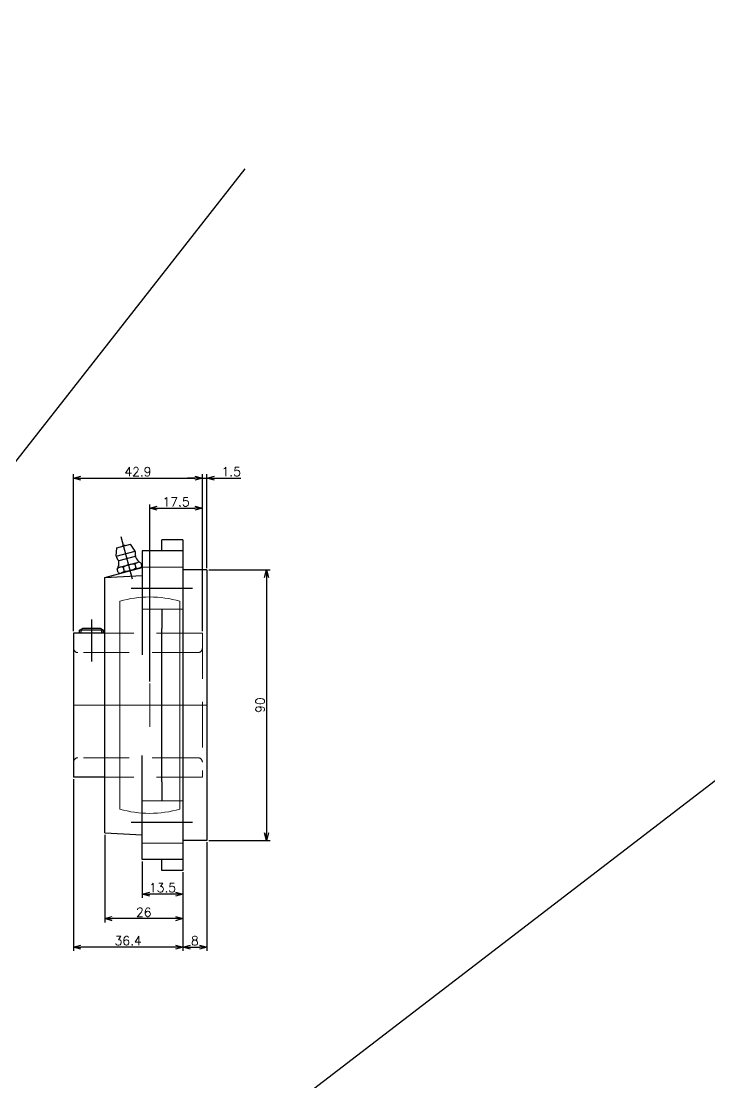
# Model space of a CAD drawing. Header units: millimetres. Extents: x 0 to 38884, y -3675 to 8056.
# Drawn here: x 9791.5 to 10020.6, y -1503.2 to -1150 of the extents above; entities that cross this region are included whole.
import ezdxf

# ---------------------------------------------------------------- set-up
doc = ezdxf.new("R2010")
doc.units = ezdxf.units.MM
doc.header["$LTSCALE"] = 2.4
doc.header["$PDMODE"] = 99
doc.header["$PDSIZE"] = 1
doc.linetypes.add('CENTER2', pattern=[28.575, 19.05, -3.175, 3.175, -3.175])
doc.linetypes.add('HIDDEN', pattern=[9.525, 6.35, -3.175])
doc.layers.add('04_HIDDEN', color=2, linetype='HIDDEN', lineweight=13)
doc.layers.add('08_DIM', color=3, linetype='Continuous', lineweight=13)
doc.layers.add('10_DRAFT', color=8, linetype='Continuous', lineweight=0, plot=False)
doc.styles.add('KSS_TXT', font='txt.shx', dxfattribs={"bigfont": 'extfont2.shx'})
doc.dimstyles.new('KSS_DIM', dxfattribs={"dimscale": 2, "dimtxt": 3, "dimasz": 2.5, "dimexe": 1.25, "dimexo": 0.625, "dimtad": 1, "dimdsep": 46, "dimtxsty": 'KSS_TXT', "dimblk": 'OPEN30', "dimcen": 0, "dimazin": 2, "dimtfac": 0.75, "dimtmove": 0, "dimatfit": 3, "dimldrblk": 'OPEN30', "dimfxl": 1.25, "dimtolj": 1, "dimarcsym": 0})

# ---------------------------------------------------------------- blocks, each defined once
blk = doc.blocks.new('_Open30')
at = {"color": 0, "linetype": 'ByBlock', "lineweight": -2}
for p, q in [((-1, 0.27), (0, 0)), ((0, 0), (-1, -0.27)), ((0, 0), (-1, 0))]:
    blk.add_line(p, q, dxfattribs=at)
blk = doc.blocks.new('*D820')
at = {"layer": '08_DIM', "color": 0, "lineweight": -2, "transparency": 16777216}
for p, q in [((9849.27, -1302.02), (9846.77, -1302.02)), ((9851.77, -1352.94), (9851.77, -1300.77)), ((9851.77, -1302.02), (9853.27, -1302.02)), ((9853.27, -1331.94), (9853.27, -1300.77)), ((9855.77, -1302.02), (9864.52, -1302.02))]:
    blk.add_line(p, q, dxfattribs=at)
at = {"layer": 'Defpoints', "color": 0, "transparency": 16777216}
for p in [(9853.27, -1302.02), (9853.27, -1332.57), (9851.77, -1353.57)]:
    blk.add_point(p, dxfattribs=at)
at = {"layer": '08_DIM', "color": 0, "lineweight": -2, "transparency": 16777216, "xscale": 2.5, "yscale": 2.5, "zscale": 2.5}
blk.add_blockref('_Open30', (9851.77, -1302.02), dxfattribs=at)
at = {"layer": '08_DIM', "color": 0, "lineweight": -2, "transparency": 16777216, "xscale": 2.5, "yscale": 2.5, "zscale": 2.5, "rotation": 180}
blk.add_blockref('_Open30', (9853.27, -1302.02), dxfattribs=at)
at = {"layer": '08_DIM', "color": 0, "transparency": 16777216, "insert": (9861.39, -1299.89), "char_height": 3, "attachment_point": 5, "style": 'KSS_TXT'}
blk.add_mtext('\\A1;1.5', dxfattribs=at)
blk = doc.blocks.new('MUCFC207c_1')
at = {"color": 0}
for p, q in [((-22.02, 52.37), (-17.38, 53.61)), ((-15.81, 51.23), (-17.38, 53.61)), ((0, 55), (-7, 55)), ((-7, 51.39), (-7, 55)), ((0, 55), (0, -55)), ((-22.19, 49.53), (-22.02, 52.37)), ((-22.19, 49.53), (-15.81, 51.23)), ((0, 51.39), (-13.5, 51.39)), ((-13.5, 51.39), (-13.5, 16.79)), ((-15.84, 49.42), (-21.25, 47.97)), ((-20.95, 45.92), (-15.09, 47.49)), ((-15.97, 46.87), (-15.64, 45.66)), ((-14.02, 47.4), (-13.69, 46.18)), ((-26, 42.5), (-13.5, 45.85)), ((-26, 42.5), (-13.5, 43.16)), ((-26, -42.5), (-26, 42.5)), ((-21.5, 44.09), (-21.83, 45.31)), ((-14.57, 45.56), (-20.43, 43.99)), ((-19.87, 45.83), (-19.55, 44.61)), ((8, 45), (0, 45)), ((8, 45), (8, -45)), ((-7, 31.72), (-7, 25.5)), ((-34.4, 24.9), (-33.36, 25.5)), ((-26.4, 24.9), (-34.4, 24.9)), ((-34.4, 24), (-34.4, 24.9)), ((-33.85, 24), (-33.85, 25.22)), ((-27.44, 25.5), (-33.36, 25.5)), ((-26.4, 24.9), (-27.44, 25.5)), ((-26.95, 24), (-26.95, 25.22)), ((-26.4, 24), (-26.4, 24.9)), ((-7, -25.5), (-7, 25.5)), ((-26, 24), (-36.4, 24)), ((-36.4, 24), (-36.4, -24)), ((-13.5, -51.39), (-13.5, -16.79)), ((-26, -24), (-36.4, -24)), ((-7, -25.5), (-7, -31.72)), ((-26, -42.5), (-13.5, -43.16)), ((8, -45), (0, -45)), ((0, -51.39), (-13.5, -51.39)), ((-7, -55), (-7, -51.39)), ((0, -55), (-7, -55))]:
    blk.add_line(p, q, dxfattribs=at)
at = {"color": 0, "linetype": 'CENTER2'}
for p, q in [((-16.72, 41.88), (-20.5, 55.98)), ((-17.16, 38.89), (3.27, 38.89)), ((-30.4, 28.5), (-30.4, 14.5)), ((-17.16, -38.89), (3.27, -38.89))]:
    blk.add_line(p, q, dxfattribs=at)
at = {"color": 0}
for centre, radius, start, end in [((-19.31, 51.55), 1.59, 84.555, 125.445), ((-19, 50.38), 3.3, 195, 222.0533), ((-19, 50.38), 3.3, 347.9467, 15), ((-14.99, 49.52), 0.8, 167.9467, 210.2157), ((-20.54, 44.41), 1.56, 64.7398, 145.2602), ((-27.25, 47.65), 6, 339.3198, 359.7843), ((-22.05, 47.63), 0.8, 359.7843, 42.0533), ((-16.54, 41.21), 5.7, 84.2291, 125.7709), ((-14.69, 45.98), 1.56, 64.7398, 145.2602), ((-10.5, 52.14), 6, 210.2157, 230.6802), ((-14.98, 47.07), 1.56, 244.7398, 325.2602), ((-20.83, 45.5), 1.56, 244.7398, 325.2602), ((-18.97, 50.28), 5.7, 264.2291, 305.7709)]:
    blk.add_arc(centre, radius, start, end, dxfattribs=at)
at = {"layer": '04_HIDDEN', "color": 0}
for p, q in [((-13.5, 45.89), (0, 45.89)), ((-13.5, 31.89), (0, 31.89)), ((6.5, 24), (-26, 24)), ((6.5, 24), (6.5, -24)), ((5, 17.5), (-34.9, 17.5)), ((5, -17.5), (-34.9, -17.5)), ((6.5, -24), (-26, -24)), ((-13.5, -31.89), (0, -31.89)), ((-13.5, -45.89), (0, -45.89))]:
    blk.add_line(p, q, dxfattribs=at)
for centre, start, end in [((-34.9, 19), 180, 270), ((5, 19), 270, 0), ((-34.9, -19), 90, 180), ((5, -19), 0, 90)]:
    blk.add_arc(centre, 1.5, start, end, dxfattribs=at)
at = {"layer": '10_DRAFT'}
for p, q in [((-21, -34.58), (-21, 34.58)), ((-1, -34.58), (-1, 34.58)), ((-11, 7.21), (-11, -7.21)), ((-36.4, 0), (8, 0))]:
    blk.add_line(p, q, dxfattribs=at)
for start, end in [(73.8724, 106.1276), (253.8724, 286.1276)]:
    blk.add_arc((-11, 0), 36, start, end, dxfattribs=at)
blk = doc.blocks.new('*D823')
at = {"layer": '08_DIM', "color": 0, "lineweight": -2, "transparency": 16777216}
for p, q in [((9834.27, -1369.73), (9834.27, -1310.81)), ((9836.77, -1312.06), (9849.27, -1312.06)), ((9851.77, -1352.94), (9851.77, -1310.81))]:
    blk.add_line(p, q, dxfattribs=at)
at = {"layer": 'Defpoints', "color": 0, "transparency": 16777216}
for p in [(9851.77, -1312.06), (9851.77, -1353.57), (9834.27, -1370.36)]:
    blk.add_point(p, dxfattribs=at)
at = {"layer": '08_DIM', "color": 0, "lineweight": -2, "transparency": 16777216, "xscale": 2.5, "yscale": 2.5, "zscale": 2.5, "rotation": 180}
blk.add_blockref('_Open30', (9834.27, -1312.06), dxfattribs=at)
at = {"layer": '08_DIM', "color": 0, "lineweight": -2, "transparency": 16777216, "xscale": 2.5, "yscale": 2.5, "zscale": 2.5}
blk.add_blockref('_Open30', (9851.77, -1312.06), dxfattribs=at)
at = {"layer": '08_DIM', "color": 0, "transparency": 16777216, "insert": (9843.02, -1309.93), "char_height": 3, "attachment_point": 5, "style": 'KSS_TXT'}
blk.add_mtext('\\A1;17.5', dxfattribs=at)
blk = doc.blocks.new('*D824')
at = {"layer": '08_DIM', "color": 0, "lineweight": -2, "transparency": 16777216}
for p, q in [((9808.87, -1352.94), (9808.87, -1300.77)), ((9811.37, -1302.02), (9849.27, -1302.02)), ((9851.77, -1352.94), (9851.77, -1300.77))]:
    blk.add_line(p, q, dxfattribs=at)
at = {"layer": 'Defpoints', "color": 0, "transparency": 16777216}
for p in [(9851.77, -1302.02), (9808.87, -1353.57), (9851.77, -1353.57)]:
    blk.add_point(p, dxfattribs=at)
at = {"layer": '08_DIM', "color": 0, "lineweight": -2, "transparency": 16777216, "xscale": 2.5, "yscale": 2.5, "zscale": 2.5, "rotation": 180}
blk.add_blockref('_Open30', (9808.87, -1302.02), dxfattribs=at)
at = {"layer": '08_DIM', "color": 0, "lineweight": -2, "transparency": 16777216, "xscale": 2.5, "yscale": 2.5, "zscale": 2.5}
blk.add_blockref('_Open30', (9851.77, -1302.02), dxfattribs=at)
at = {"layer": '08_DIM', "color": 0, "transparency": 16777216, "insert": (9830.32, -1299.89), "char_height": 3, "attachment_point": 5, "style": 'KSS_TXT'}
blk.add_mtext('\\A1;42.9', dxfattribs=at)
blk = doc.blocks.new('*D825')
at = {"layer": '08_DIM', "color": 0, "lineweight": -2, "transparency": 16777216}
for p, q in [((9819.27, -1420.69), (9819.27, -1449.86)), ((9845.27, -1433.19), (9845.27, -1449.86)), ((9842.77, -1448.61), (9821.77, -1448.61))]:
    blk.add_line(p, q, dxfattribs=at)
at = {"layer": 'Defpoints', "color": 0, "transparency": 16777216}
for p in [(9819.27, -1420.07), (9845.27, -1432.57), (9819.27, -1448.61)]:
    blk.add_point(p, dxfattribs=at)
at = {"layer": '08_DIM', "color": 0, "lineweight": -2, "transparency": 16777216, "xscale": 2.5, "yscale": 2.5, "zscale": 2.5, "rotation": 180}
blk.add_blockref('_Open30', (9819.27, -1448.61), dxfattribs=at)
at = {"layer": '08_DIM', "color": 0, "lineweight": -2, "transparency": 16777216, "xscale": 2.5, "yscale": 2.5, "zscale": 2.5}
blk.add_blockref('_Open30', (9845.27, -1448.61), dxfattribs=at)
at = {"layer": '08_DIM', "color": 0, "transparency": 16777216, "insert": (9832.27, -1446.48), "char_height": 3, "attachment_point": 5, "style": 'KSS_TXT'}
blk.add_mtext('\\A1;26', dxfattribs=at)
blk = doc.blocks.new('*D826')
at = {"layer": '08_DIM', "color": 0, "lineweight": -2, "transparency": 16777216}
for p, q in [((9808.87, -1402.19), (9808.87, -1459.35)), ((9845.27, -1433.19), (9845.27, -1459.35)), ((9842.77, -1458.1), (9811.37, -1458.1))]:
    blk.add_line(p, q, dxfattribs=at)
at = {"layer": 'Defpoints', "color": 0, "transparency": 16777216}
for p in [(9808.87, -1401.57), (9845.27, -1432.57), (9808.87, -1458.1)]:
    blk.add_point(p, dxfattribs=at)
at = {"layer": '08_DIM', "color": 0, "lineweight": -2, "transparency": 16777216, "xscale": 2.5, "yscale": 2.5, "zscale": 2.5, "rotation": 180}
blk.add_blockref('_Open30', (9808.87, -1458.1), dxfattribs=at)
at = {"layer": '08_DIM', "color": 0, "lineweight": -2, "transparency": 16777216, "xscale": 2.5, "yscale": 2.5, "zscale": 2.5}
blk.add_blockref('_Open30', (9845.27, -1458.1), dxfattribs=at)
at = {"layer": '08_DIM', "color": 0, "transparency": 16777216, "insert": (9827.07, -1455.97), "char_height": 3, "attachment_point": 5, "style": 'KSS_TXT'}
blk.add_mtext('\\A1;36.4', dxfattribs=at)
blk = doc.blocks.new('*D827')
at = {"layer": '08_DIM', "color": 0, "lineweight": -2, "transparency": 16777216}
for p, q in [((9831.77, -1429.58), (9831.77, -1441.69)), ((9845.27, -1433.19), (9845.27, -1441.69)), ((9842.77, -1440.44), (9834.27, -1440.44))]:
    blk.add_line(p, q, dxfattribs=at)
at = {"layer": 'Defpoints', "color": 0, "transparency": 16777216}
for p in [(9831.77, -1428.96), (9845.27, -1432.57), (9831.77, -1440.44)]:
    blk.add_point(p, dxfattribs=at)
at = {"layer": '08_DIM', "color": 0, "lineweight": -2, "transparency": 16777216, "xscale": 2.5, "yscale": 2.5, "zscale": 2.5, "rotation": 180}
blk.add_blockref('_Open30', (9831.77, -1440.44), dxfattribs=at)
at = {"layer": '08_DIM', "color": 0, "lineweight": -2, "transparency": 16777216, "xscale": 2.5, "yscale": 2.5, "zscale": 2.5}
blk.add_blockref('_Open30', (9845.27, -1440.44), dxfattribs=at)
at = {"layer": '08_DIM', "color": 0, "transparency": 16777216, "insert": (9838.52, -1438.31), "char_height": 3, "attachment_point": 5, "style": 'KSS_TXT'}
blk.add_mtext('\\A1;13.5', dxfattribs=at)
blk = doc.blocks.new('*D828')
at = {"layer": '08_DIM', "color": 0, "lineweight": -2, "transparency": 16777216}
for p, q in [((9853.27, -1423.19), (9853.27, -1459.35)), ((9845.27, -1433.19), (9845.27, -1459.35)), ((9847.77, -1458.1), (9850.77, -1458.1))]:
    blk.add_line(p, q, dxfattribs=at)
at = {"layer": 'Defpoints', "color": 0, "transparency": 16777216}
for p in [(9853.27, -1422.57), (9845.27, -1432.57), (9853.27, -1458.1)]:
    blk.add_point(p, dxfattribs=at)
at = {"layer": '08_DIM', "color": 0, "lineweight": -2, "transparency": 16777216, "xscale": 2.5, "yscale": 2.5, "zscale": 2.5, "rotation": 180}
blk.add_blockref('_Open30', (9845.27, -1458.1), dxfattribs=at)
at = {"layer": '08_DIM', "color": 0, "lineweight": -2, "transparency": 16777216, "xscale": 2.5, "yscale": 2.5, "zscale": 2.5}
blk.add_blockref('_Open30', (9853.27, -1458.1), dxfattribs=at)
at = {"layer": '08_DIM', "color": 0, "transparency": 16777216, "insert": (9849.27, -1455.97), "char_height": 3, "attachment_point": 5, "style": 'KSS_TXT'}
blk.add_mtext('\\A1;8', dxfattribs=at)
blk = doc.blocks.new('*D829')
at = {"layer": '08_DIM', "color": 0, "lineweight": -2, "transparency": 16777216}
for p, q in [((9853.89, -1332.57), (9874.37, -1332.57)), ((9873.12, -1335.07), (9873.12, -1420.07)), ((9853.89, -1422.57), (9874.37, -1422.57))]:
    blk.add_line(p, q, dxfattribs=at)
at = {"layer": 'Defpoints', "color": 0, "transparency": 16777216}
for p in [(9853.27, -1332.57), (9853.27, -1422.57), (9873.12, -1422.57)]:
    blk.add_point(p, dxfattribs=at)
at = {"layer": '08_DIM', "color": 0, "lineweight": -2, "transparency": 16777216, "xscale": 2.5, "yscale": 2.5, "zscale": 2.5}
for p, rotation in [((9873.12, -1332.57), 90), ((9873.12, -1422.57), 270)]:
    blk.add_blockref('_Open30', p, dxfattribs=dict(at, rotation=rotation))
at = {"layer": '08_DIM', "color": 0, "transparency": 16777216, "insert": (9870.99, -1377.57), "char_height": 3, "attachment_point": 5, "rotation": 90, "style": 'KSS_TXT'}
blk.add_mtext('\\A1;90', dxfattribs=at)

msp = doc.modelspace()

# ---------------------------------------------------------------- linework, layer by layer
at = {"color": 3}
for p, q in [((13062.9437, 931.2229), (8440.9518, -2616.6685)), ((9865.8741, -1199.115), (9632.5537, -1496.6827))]:
    msp.add_line(p, q, dxfattribs=at)

# ---------------------------------------------------------------- block references
at = {"color": 4}
msp.add_blockref('MUCFC207c_1', (9845.2663, -1377.5683), dxfattribs=at)

# ---------------------------------------------------------------- dimensions: what is measured, and where the dimension line sits
at = {"layer": '08_DIM'}
for base, p1, p2, picture, middle in [((9851.7663, -1302.0184), (9808.8663, -1353.5683), (9851.7663, -1353.5683), '*D824', (9830.3163, -1299.8934)), ((9853.2663, -1302.0184), (9851.7663, -1353.5683), (9853.2663, -1332.5683), '*D820', (9861.3913, -1299.8913)), ((9851.7663, -1312.0616), (9834.2663, -1370.3553), (9851.7663, -1353.5683), '*D823', (9843.0163, -1309.9345)), ((9808.8663, -1458.0978), (9845.2663, -1432.5683), (9808.8663, -1401.5683), '*D826', (9827.0663, -1455.9728)), ((9819.2663, -1448.6075), (9845.2663, -1432.5683), (9819.2663, -1420.0683), '*D825', (9832.2663, -1446.4825)), ((9853.2663, -1458.0978), (9845.2663, -1432.5683), (9853.2663, -1422.5683), '*D828', (9849.2663, -1455.9728)), ((9831.7663, -1440.4405), (9845.2663, -1432.5683), (9831.7663, -1428.9592), '*D827', (9838.5163, -1438.3134))]:
    dim = msp.add_linear_dim(base=base, p1=p1, p2=p2, dimstyle='KSS_DIM', override={"dimscale": 1}, dxfattribs=at)
    dim.commit()
    dim.dimension.update_dxf_attribs({"geometry": picture, "text_midpoint": middle})
dim = msp.add_linear_dim(base=(9873.1188, -1422.5683), p1=(9853.2663, -1332.5683), p2=(9853.2663, -1422.5683), angle=90, dimstyle='KSS_DIM', override={"dimscale": 1}, dxfattribs=at)
dim.commit()
dim.dimension.update_dxf_attribs({"geometry": '*D829', "text_midpoint": (9870.9938, -1377.5683)})

doc.saveas('drawing.dxf')
